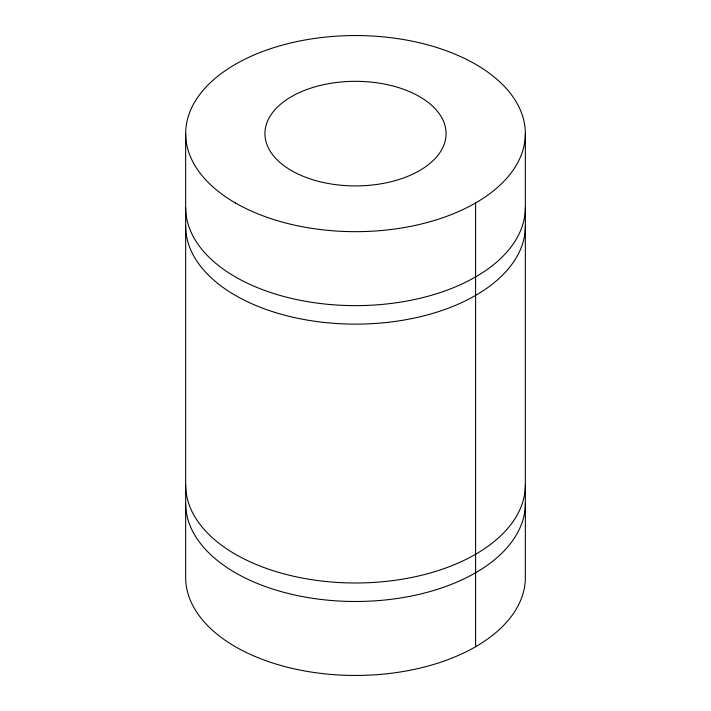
<?xml version="1.0" encoding="UTF-8"?>
<svg xmlns="http://www.w3.org/2000/svg" width="711" height="711" viewBox="0 0 711 711"><rect width="100%" height="100%" fill="white"/><g stroke="black" fill="none" stroke-linecap="round" stroke-linejoin="round"><path stroke-width="1.07" d="M525.349 133.615L525.349 577.385A169.849 98.065 0 0 1 355.5 675.45A169.849 98.065 0 0 1 185.651 577.385L185.651 133.615M475.597 202.946L475.597 646.726M525.349 207.576A169.849 98.065 0 0 1 355.5 305.632A169.849 98.065 0 0 1 185.651 207.576M525.349 226.062A169.849 98.065 0 0 1 355.5 324.127A169.849 98.065 0 0 1 185.651 226.062M525.349 503.424A169.849 98.065 0 0 1 355.5 601.488A169.849 98.065 0 0 1 185.651 503.424M525.349 484.938A169.849 98.065 0 0 1 355.5 582.993A169.849 98.065 0 0 1 185.651 484.938M235.403 202.946A169.849 98.065 0 0 0 519.563 158.988A169.849 98.065 0 0 0 311.542 38.892A169.849 98.065 0 0 0 235.403 202.946M291.448 170.596A90.581 52.303 0 0 0 442.997 147.15A90.581 52.303 0 0 0 332.055 83.098A90.581 52.303 0 0 0 291.448 170.596"/></g></svg>
